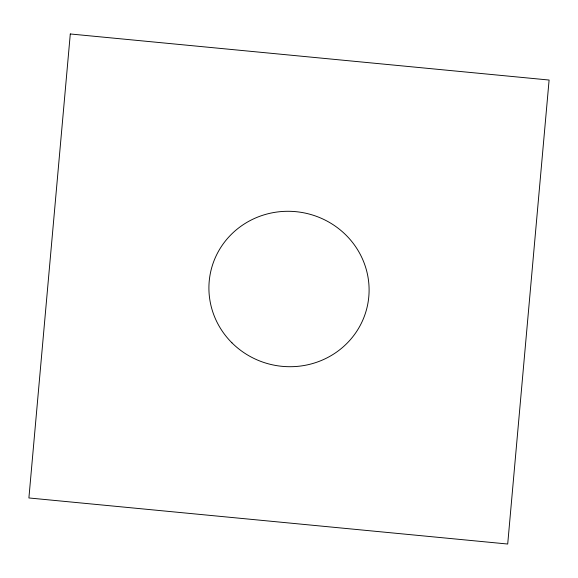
<?xml version="1.0" encoding="UTF-8"?>
<svg xmlns="http://www.w3.org/2000/svg" width="578" height="578" viewBox="0 0 578 578"><rect width="100%" height="100%" fill="white"/><g stroke="black" fill="none" stroke-linecap="round" stroke-linejoin="round"><path stroke-width="0.87" d="M70.292 33.972L28.9 497.961L507.708 544.028L549.1 80.039L70.292 33.972M231.944 342.833A80.198 77.611 11.4 0 0 366.214 310.624A80.198 77.611 11.4 0 0 268.842 213.549A80.198 77.611 11.4 0 0 231.944 342.833"/></g></svg>
